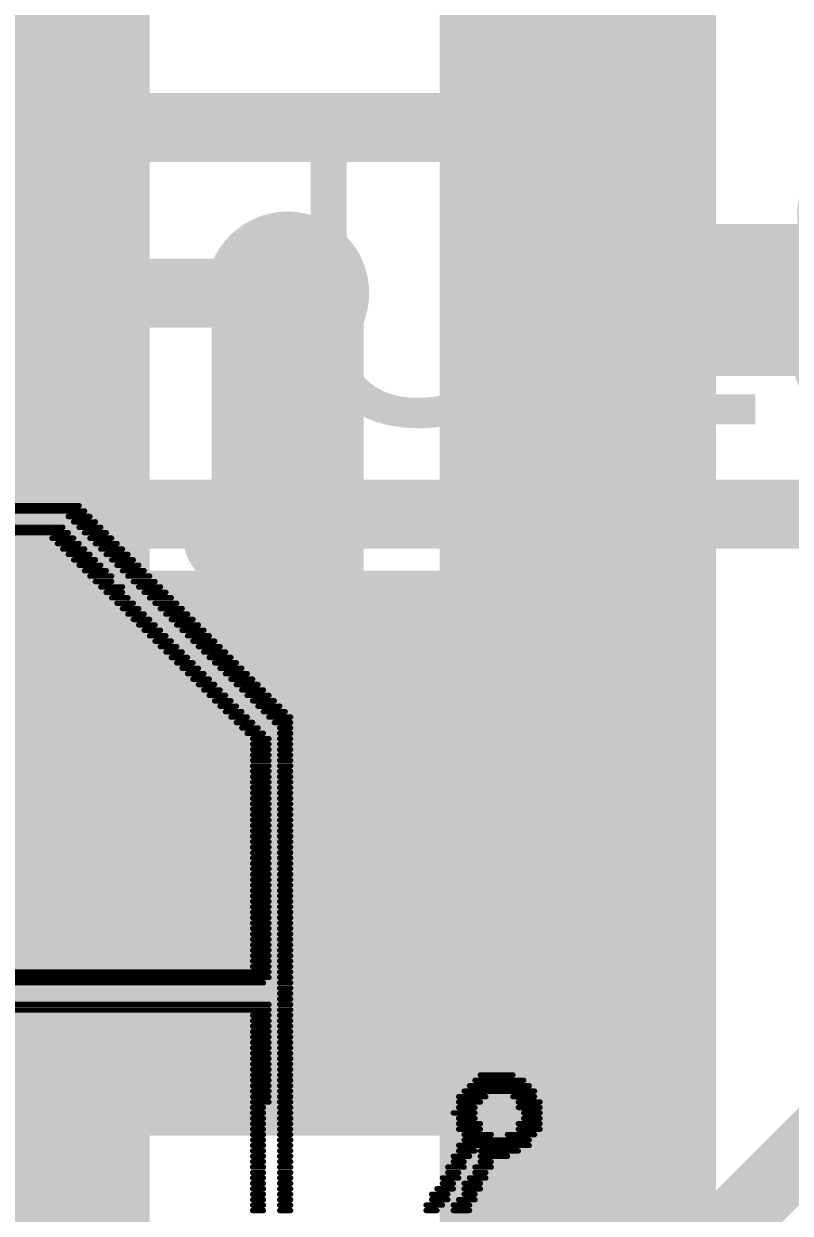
# Model space of a CAD drawing. Header units: millimetres. Extents: x -0.14 to 1.19, y -0.12 to 0.99.
# Drawn here: x 0.6038 to 0.7148, y 0.5578 to 0.73 of the extents above; entities that cross this region are included whole.
import ezdxf

# ---------------------------------------------------------------- set-up
doc = ezdxf.new("R2010")
doc.units = ezdxf.units.MM
doc.header["$MEASUREMENT"] = 0
for name, color, linetype in [('BottomLayer', 5, 'Continuous'), ('BottomOverlay', 54, 'Continuous'), ('TopLayer', 1, 'Continuous'), ('TopOverlay', 2, 'Continuous'), ('TopPaste', 8, 'Continuous'), ('TopSolder', 216, 'Continuous'), ('ViaHoleLayer', 16, 'Continuous')]:
    doc.layers.add(name, color=color, linetype=linetype)
doc.styles.add('Arial', font='', dxfattribs={"height": 0.2})
doc.styles.get('Arial').set_extended_font_data('Arial')

# ---------------------------------------------------------------- blocks, each defined once
blk = doc.blocks.new('SO_14_36')
at = {"layer": 'TopLayer'}
for points in [[(-0.13228, 0.16181), (-0.07835, 0.16181), (-0.07835, 0.13819), (-0.13228, 0.13819)], [(-0.13228, 0.11181), (-0.07835, 0.11181), (-0.07835, 0.08819), (-0.13228, 0.08819)]]:
    blk.add_hatch(color=1, dxfattribs=at).paths.add_polyline_path(points)
at = {"layer": 'TopPaste'}
for points in [[(-0.13228, 0.16181), (-0.07835, 0.16181), (-0.07835, 0.13819), (-0.13228, 0.13819)], [(-0.13228, 0.11181), (-0.07835, 0.11181), (-0.07835, 0.08819), (-0.13228, 0.08819)]]:
    blk.add_hatch(color=8, dxfattribs=at).paths.add_polyline_path(points)
at = {"layer": 'TopSolder'}
for points in [[(-0.13628, 0.16581), (-0.07435, 0.16581), (-0.07435, 0.13419), (-0.13628, 0.13419)], [(-0.13628, 0.11581), (-0.07435, 0.11581), (-0.07435, 0.08419), (-0.13628, 0.08419)]]:
    blk.add_hatch(color=216, dxfattribs=at).paths.add_polyline_path(points)
at = {"layer": 'TopOverlay'}
for points, const_width in [([(-0.10415, 0.171, 1), (-0.11048, 0.171, 1)], 0.01), ([(-0.11298, 0.171, 1), (-0.10798, 0.171, 1)], 0.005), ([(-0.10665, 0.171, 1), (-0.10165, 0.171, 1)], 0.005), ([(-0.07225, 0.174, 1), (-0.06975, 0.174, 1)], 0.0025)]:
    blk.add_lwpolyline(points, format="xyb", close=True, dxfattribs=dict(at, const_width=const_width))
at = {"layer": 'TopOverlay', "const_width": 0.005}
blk.add_lwpolyline([(-0.071, 0.174), (0.071, 0.174)], dxfattribs=at)

msp = doc.modelspace()

# ---------------------------------------------------------------- hatches: boundary and pattern name
at = {"layer": 'BottomLayer'}
h = msp.add_hatch(color=5, dxfattribs=at)
edge = h.paths.add_edge_path()
edge.add_arc((0.642, 0.691), 0.01181, 0, 360)
h = msp.add_hatch(color=5, dxfattribs=at)
edge = h.paths.add_edge_path()
edge.add_arc((0.684, 0.69), 0.01181, 0, 360)
h = msp.add_hatch(color=5, dxfattribs=at)
edge = h.paths.add_edge_path()
edge.add_arc((0.642, 0.608), 0.01181, 0, 360)
at = {"layer": 'TopLayer'}
h = msp.add_hatch(color=1, dxfattribs=at)
edge = h.paths.add_edge_path()
edge.add_arc((0.642, 0.691), 0.01181, 0, 360)
h = msp.add_hatch(color=1, dxfattribs=at)
edge = h.paths.add_edge_path()
edge.add_arc((0.684, 0.69), 0.01181, 0, 360)
msp.add_hatch(color=1, dxfattribs=at).paths.add_polyline_path([(0.672, 0.647), (0.60969, 0.647), (0.60969, 0.569), (0.672, 0.569)])
h = msp.add_hatch(color=1, dxfattribs=at)
edge = h.paths.add_edge_path()
edge.add_arc((0.642, 0.608), 0.01181, 0, 360)
at = {"layer": 'ViaHoleLayer'}
h = msp.add_hatch(color=16, dxfattribs=at)
edge = h.paths.add_edge_path()
edge.add_arc((0.642, 0.691), 0.00591, 0, 360)
h = msp.add_hatch(color=16, dxfattribs=at)
edge = h.paths.add_edge_path()
edge.add_arc((0.684, 0.69), 0.00591, 0, 360)
h = msp.add_hatch(color=16, dxfattribs=at)
edge = h.paths.add_edge_path()
edge.add_arc((0.642, 0.608), 0.00591, 0, 360)

# ---------------------------------------------------------------- linework, layer by layer
at = {"layer": 'BottomLayer'}
for points, const_width in [([(0.684, 0.69), (0.684, 0.78357)], 0.04), ([(0.611, 0.421), (0.611, 0.76)], 0.022), ([(0.684, 0.483), (0.684, 0.69)], 0.04), ([(0.642, 0.608), (0.642, 0.691)], 0.022)]:
    msp.add_lwpolyline(points, dxfattribs=dict(at, const_width=const_width))
for points, const_width in [([(0.674, 0.69, 1), (0.694, 0.69, 1)], 0.02), ([(0.674, 0.69, 1), (0.694, 0.69, 1)], 0.02), ([(0.6365, 0.691, 1), (0.6475, 0.691, 1)], 0.011), ([(0.6365, 0.608, 1), (0.6475, 0.608, 1)], 0.011)]:
    msp.add_lwpolyline(points, format="xyb", close=True, dxfattribs=dict(at, const_width=const_width))
at = {"layer": 'BottomOverlay', "const_width": 0.000785}
for points in [[(0.57491, 0.66023), (0.6118, 0.66023)], [(0.57491, 0.65945), (0.61259, 0.65945)], [(0.61023, 0.65866), (0.61337, 0.65866)], [(0.61102, 0.65788), (0.61416, 0.65788)], [(0.57726, 0.65631), (0.61023, 0.65631)], [(0.57805, 0.65709), (0.60945, 0.65709)], [(0.6118, 0.65709), (0.61494, 0.65709)], [(0.61259, 0.65631), (0.61573, 0.65631)], [(0.60788, 0.65552), (0.61102, 0.65552)], [(0.60866, 0.65474), (0.6118, 0.65474)], [(0.61337, 0.65552), (0.61651, 0.65552)], [(0.61416, 0.65474), (0.6173, 0.65474)], [(0.60945, 0.65395), (0.61259, 0.65395)], [(0.61023, 0.65317), (0.61337, 0.65317)], [(0.61102, 0.65238), (0.61416, 0.65238)], [(0.61494, 0.65395), (0.61808, 0.65395)], [(0.61573, 0.65317), (0.61887, 0.65317)], [(0.61651, 0.65238), (0.61965, 0.65238)], [(0.6118, 0.6516), (0.61494, 0.6516)], [(0.61259, 0.65081), (0.61573, 0.65081)], [(0.6173, 0.6516), (0.62044, 0.6516)], [(0.61808, 0.65081), (0.62122, 0.65081)], [(0.61337, 0.65003), (0.61651, 0.65003)], [(0.61416, 0.64924), (0.61651, 0.64924)], [(0.61887, 0.65003), (0.62201, 0.65003)], [(0.61965, 0.64924), (0.62279, 0.64924)], [(0.61494, 0.64846), (0.61808, 0.64846)], [(0.61573, 0.64767), (0.61808, 0.64767)], [(0.62044, 0.64846), (0.62358, 0.64846)], [(0.62122, 0.64767), (0.62436, 0.64767)], [(0.61651, 0.64689), (0.61887, 0.64689)], [(0.6173, 0.6461), (0.61965, 0.6461)], [(0.62201, 0.64689), (0.62515, 0.64689)], [(0.62279, 0.6461), (0.62593, 0.6461)], [(0.61808, 0.64532), (0.62044, 0.64532)], [(0.61887, 0.64453), (0.62122, 0.64453)], [(0.61965, 0.64375), (0.62201, 0.64375)], [(0.62358, 0.64532), (0.62672, 0.64532)], [(0.62436, 0.64453), (0.6275, 0.64453)], [(0.62515, 0.64375), (0.62829, 0.64375)], [(0.62044, 0.64296), (0.62279, 0.64296)], [(0.62122, 0.64218), (0.62358, 0.64218)], [(0.62593, 0.64296), (0.62907, 0.64296)], [(0.62672, 0.64218), (0.62986, 0.64218)], [(0.62201, 0.64139), (0.62436, 0.64139)], [(0.62279, 0.64061), (0.62515, 0.64061)], [(0.6275, 0.64139), (0.63064, 0.64139)], [(0.62829, 0.64061), (0.63143, 0.64061)], [(0.62358, 0.63982), (0.62593, 0.63982)], [(0.62436, 0.63904), (0.62672, 0.63904)], [(0.62907, 0.63982), (0.63221, 0.63982)], [(0.62986, 0.63904), (0.633, 0.63904)], [(0.62515, 0.63825), (0.6275, 0.63825)], [(0.62593, 0.63747), (0.62829, 0.63747)], [(0.63064, 0.63825), (0.63379, 0.63825)], [(0.63143, 0.63747), (0.63457, 0.63747)], [(0.62672, 0.63668), (0.62907, 0.63668)], [(0.6275, 0.6359), (0.62986, 0.6359)], [(0.62829, 0.63511), (0.63064, 0.63511)], [(0.63221, 0.63668), (0.63536, 0.63668)], [(0.633, 0.6359), (0.63614, 0.6359)], [(0.63379, 0.63511), (0.63693, 0.63511)], [(0.62907, 0.63433), (0.63143, 0.63433)], [(0.62986, 0.63354), (0.63221, 0.63354)], [(0.63457, 0.63433), (0.63771, 0.63433)], [(0.63536, 0.63354), (0.6385, 0.63354)], [(0.63064, 0.63276), (0.633, 0.63276)], [(0.63143, 0.63197), (0.63379, 0.63197)], [(0.63614, 0.63276), (0.63928, 0.63276)], [(0.63693, 0.63197), (0.64007, 0.63197)], [(0.63221, 0.63119), (0.63457, 0.63119)], [(0.633, 0.6304), (0.63536, 0.6304)], [(0.63771, 0.63119), (0.64085, 0.63119)], [(0.6385, 0.6304), (0.64164, 0.6304)], [(0.63379, 0.62962), (0.63614, 0.62962)], [(0.63457, 0.62883), (0.63693, 0.62883)], [(0.63928, 0.62962), (0.64242, 0.62962)], [(0.64007, 0.62883), (0.64242, 0.62883)], [(0.63536, 0.62805), (0.63771, 0.62805)], [(0.63614, 0.62726), (0.6385, 0.62726)], [(0.63693, 0.62648), (0.63928, 0.62648)], [(0.64085, 0.62805), (0.64242, 0.62805)], [(0.64085, 0.62726), (0.64242, 0.62726)], [(0.64085, 0.62648), (0.64242, 0.62648)], [(0.63693, 0.62569), (0.63928, 0.62569)], [(0.63693, 0.62491), (0.63928, 0.62491)], [(0.64085, 0.62569), (0.64242, 0.62569)], [(0.64085, 0.62491), (0.64242, 0.62491)], [(0.63693, 0.62412), (0.63928, 0.62412)], [(0.63693, 0.62334), (0.63928, 0.62334)], [(0.64085, 0.62412), (0.64242, 0.62412)], [(0.64085, 0.62334), (0.64242, 0.62334)], [(0.63693, 0.62255), (0.63928, 0.62255)], [(0.63693, 0.62177), (0.63928, 0.62177)], [(0.64085, 0.62255), (0.64242, 0.62255)], [(0.64085, 0.62177), (0.64242, 0.62177)], [(0.63693, 0.62098), (0.63928, 0.62098)], [(0.63693, 0.6202), (0.63928, 0.6202)], [(0.64085, 0.62098), (0.64242, 0.62098)], [(0.64085, 0.6202), (0.64242, 0.6202)], [(0.63693, 0.61941), (0.63928, 0.61941)], [(0.63693, 0.61863), (0.63928, 0.61863)], [(0.64085, 0.61941), (0.64242, 0.61941)], [(0.64085, 0.61863), (0.64242, 0.61863)], [(0.63693, 0.61784), (0.63928, 0.61784)], [(0.63693, 0.61706), (0.63928, 0.61706)], [(0.63693, 0.61627), (0.63928, 0.61627)], [(0.64085, 0.61784), (0.64242, 0.61784)], [(0.64085, 0.61706), (0.64242, 0.61706)], [(0.64085, 0.61627), (0.64242, 0.61627)], [(0.63693, 0.61549), (0.63928, 0.61549)], [(0.63693, 0.6147), (0.63928, 0.6147)], [(0.64085, 0.61549), (0.64242, 0.61549)], [(0.64085, 0.6147), (0.64242, 0.6147)], [(0.63693, 0.61392), (0.63928, 0.61392)], [(0.63693, 0.61313), (0.63928, 0.61313)], [(0.64085, 0.61392), (0.64242, 0.61392)], [(0.64085, 0.61313), (0.64242, 0.61313)], [(0.63693, 0.61235), (0.63928, 0.61235)], [(0.63693, 0.61156), (0.63928, 0.61156)], [(0.64085, 0.61235), (0.64242, 0.61235)], [(0.64085, 0.61156), (0.64242, 0.61156)], [(0.63693, 0.61078), (0.63928, 0.61078)], [(0.63693, 0.60999), (0.63928, 0.60999)], [(0.64085, 0.61078), (0.64242, 0.61078)], [(0.64085, 0.60999), (0.64242, 0.60999)], [(0.63693, 0.60921), (0.63928, 0.60921)], [(0.63693, 0.60842), (0.63928, 0.60842)], [(0.63693, 0.60764), (0.63928, 0.60764)], [(0.64085, 0.60921), (0.64242, 0.60921)], [(0.64085, 0.60842), (0.64242, 0.60842)], [(0.64085, 0.60764), (0.64242, 0.60764)], [(0.63693, 0.60685), (0.63928, 0.60685)], [(0.63693, 0.60606), (0.63928, 0.60606)], [(0.64085, 0.60685), (0.64242, 0.60685)], [(0.64085, 0.60606), (0.64242, 0.60606)], [(0.63693, 0.60528), (0.63928, 0.60528)], [(0.63693, 0.60449), (0.63928, 0.60449)], [(0.64085, 0.60528), (0.64242, 0.60528)], [(0.64085, 0.60449), (0.64242, 0.60449)], [(0.63693, 0.60371), (0.63928, 0.60371)], [(0.63693, 0.60292), (0.63928, 0.60292)], [(0.64085, 0.60371), (0.64242, 0.60371)], [(0.64085, 0.60292), (0.64242, 0.60292)], [(0.63693, 0.60214), (0.63928, 0.60214)], [(0.63693, 0.60135), (0.63928, 0.60135)], [(0.64085, 0.60214), (0.64242, 0.60214)], [(0.64085, 0.60135), (0.64242, 0.60135)], [(0.63693, 0.60057), (0.63928, 0.60057)], [(0.63693, 0.59978), (0.63928, 0.59978)], [(0.63693, 0.599), (0.63928, 0.599)], [(0.64085, 0.60057), (0.64242, 0.60057)], [(0.64085, 0.59978), (0.64242, 0.59978)], [(0.64085, 0.599), (0.64242, 0.599)], [(0.63693, 0.59821), (0.63928, 0.59821)], [(0.63693, 0.59743), (0.63928, 0.59743)], [(0.64085, 0.59821), (0.64242, 0.59821)], [(0.64085, 0.59743), (0.64242, 0.59743)], [(0.63693, 0.59664), (0.63928, 0.59664)], [(0.63693, 0.59586), (0.63928, 0.59586)], [(0.64085, 0.59664), (0.64242, 0.59664)], [(0.64085, 0.59586), (0.64242, 0.59586)], [(0.63693, 0.59507), (0.63928, 0.59507)], [(0.63693, 0.59429), (0.63928, 0.59429)], [(0.64085, 0.59507), (0.64242, 0.59507)], [(0.64085, 0.59429), (0.64242, 0.59429)], [(0.5859, 0.59272), (0.63928, 0.59272)], [(0.63693, 0.5935), (0.63928, 0.5935)], [(0.64085, 0.5935), (0.64242, 0.5935)], [(0.64085, 0.59272), (0.64242, 0.59272)], [(0.5859, 0.59193), (0.63928, 0.59193)], [(0.5859, 0.59115), (0.6385, 0.59115)], [(0.64085, 0.59193), (0.64242, 0.59193)], [(0.64085, 0.59115), (0.64242, 0.59115)], [(0.64085, 0.59036), (0.64242, 0.59036)], [(0.64085, 0.58958), (0.64242, 0.58958)], [(0.64085, 0.58879), (0.64242, 0.58879)], [(0.5859, 0.58801), (0.63928, 0.58801)], [(0.5859, 0.58722), (0.63928, 0.58722)], [(0.64085, 0.58801), (0.64242, 0.58801)], [(0.64085, 0.58722), (0.64242, 0.58722)], [(0.63693, 0.58644), (0.63928, 0.58644)], [(0.63693, 0.58565), (0.63928, 0.58565)], [(0.64085, 0.58644), (0.64242, 0.58644)], [(0.64085, 0.58565), (0.64242, 0.58565)], [(0.63693, 0.58487), (0.63928, 0.58487)], [(0.63693, 0.58408), (0.63928, 0.58408)], [(0.64085, 0.58487), (0.64242, 0.58487)], [(0.64085, 0.58408), (0.64242, 0.58408)], [(0.63693, 0.5833), (0.63928, 0.5833)], [(0.63693, 0.58251), (0.63928, 0.58251)], [(0.63693, 0.58173), (0.63928, 0.58173)], [(0.64085, 0.5833), (0.64242, 0.5833)], [(0.64085, 0.58251), (0.64242, 0.58251)], [(0.64085, 0.58173), (0.64242, 0.58173)], [(0.63693, 0.58094), (0.63928, 0.58094)], [(0.63693, 0.58016), (0.63928, 0.58016)], [(0.64085, 0.58094), (0.64242, 0.58094)], [(0.64085, 0.58016), (0.64242, 0.58016)], [(0.63693, 0.57937), (0.63928, 0.57937)], [(0.63693, 0.57859), (0.63928, 0.57859)], [(0.64085, 0.57937), (0.64242, 0.57937)], [(0.64085, 0.57859), (0.64242, 0.57859)], [(0.63693, 0.5778), (0.63928, 0.5778)], [(0.63693, 0.57702), (0.63928, 0.57702)], [(0.64085, 0.5778), (0.64242, 0.5778)], [(0.64085, 0.57702), (0.64242, 0.57702)], [(0.66911, 0.57702), (0.67618, 0.57702)], [(0.6699, 0.5778), (0.67461, 0.5778)], [(0.63693, 0.57623), (0.63928, 0.57623)], [(0.63693, 0.57545), (0.63928, 0.57545)], [(0.64085, 0.57623), (0.64242, 0.57623)], [(0.64085, 0.57545), (0.64242, 0.57545)], [(0.66754, 0.57545), (0.67775, 0.57545)], [(0.66833, 0.57623), (0.67696, 0.57623)], [(0.63693, 0.57466), (0.63928, 0.57466)], [(0.63693, 0.57388), (0.63928, 0.57388)], [(0.63693, 0.57309), (0.6385, 0.57309)], [(0.64085, 0.57466), (0.64242, 0.57466)], [(0.64085, 0.57388), (0.64242, 0.57388)], [(0.64085, 0.57309), (0.64242, 0.57309)], [(0.66676, 0.57466), (0.67068, 0.57466)], [(0.66676, 0.57388), (0.6699, 0.57388)], [(0.66676, 0.57309), (0.66911, 0.57309)], [(0.67461, 0.57466), (0.67775, 0.57466)], [(0.67539, 0.57388), (0.67853, 0.57388)], [(0.67539, 0.57309), (0.67853, 0.57309)], [(0.63693, 0.57231), (0.6385, 0.57231)], [(0.63693, 0.57152), (0.6385, 0.57152)], [(0.64085, 0.57231), (0.64242, 0.57231)], [(0.64085, 0.57152), (0.64242, 0.57152)], [(0.66597, 0.57231), (0.66911, 0.57231)], [(0.66676, 0.57152), (0.66911, 0.57152)], [(0.67618, 0.57231), (0.67853, 0.57231)], [(0.67618, 0.57152), (0.67853, 0.57152)], [(0.63693, 0.57074), (0.6385, 0.57074)], [(0.63693, 0.56995), (0.6385, 0.56995)], [(0.64085, 0.57074), (0.64242, 0.57074)], [(0.64085, 0.56995), (0.64242, 0.56995)], [(0.66676, 0.57074), (0.6699, 0.57074)], [(0.66676, 0.56995), (0.6699, 0.56995)], [(0.67539, 0.57074), (0.67853, 0.57074)], [(0.67539, 0.56995), (0.67853, 0.56995)], [(0.63693, 0.56917), (0.6385, 0.56917)], [(0.63693, 0.56838), (0.6385, 0.56838)], [(0.64085, 0.56917), (0.64242, 0.56917)], [(0.64085, 0.56838), (0.64242, 0.56838)], [(0.66754, 0.56917), (0.67147, 0.56917)], [(0.66754, 0.56838), (0.67696, 0.56838)], [(0.67382, 0.56917), (0.67775, 0.56917)], [(0.63693, 0.5676), (0.6385, 0.5676)], [(0.63693, 0.56681), (0.6385, 0.56681)], [(0.64085, 0.5676), (0.64242, 0.5676)], [(0.64085, 0.56681), (0.64242, 0.56681)], [(0.66676, 0.5676), (0.67696, 0.5676)], [(0.66676, 0.56681), (0.66911, 0.56681)], [(0.6699, 0.56681), (0.67539, 0.56681)], [(0.63693, 0.56603), (0.6385, 0.56603)], [(0.63693, 0.56524), (0.6385, 0.56524)], [(0.64085, 0.56603), (0.64242, 0.56603)], [(0.64085, 0.56524), (0.64242, 0.56524)], [(0.66597, 0.56603), (0.66833, 0.56603)], [(0.66597, 0.56524), (0.66754, 0.56524)], [(0.6699, 0.56603), (0.67382, 0.56603)], [(0.6699, 0.56524), (0.67147, 0.56524)], [(0.63693, 0.56446), (0.6385, 0.56446)], [(0.63693, 0.56367), (0.6385, 0.56367)], [(0.63693, 0.56289), (0.6385, 0.56289)], [(0.64085, 0.56446), (0.64242, 0.56446)], [(0.64085, 0.56367), (0.64242, 0.56367)], [(0.64085, 0.56289), (0.64242, 0.56289)], [(0.6644, 0.56289), (0.66676, 0.56289)], [(0.66519, 0.56446), (0.66754, 0.56446)], [(0.66519, 0.56367), (0.66676, 0.56367)], [(0.66833, 0.56289), (0.67068, 0.56289)], [(0.66911, 0.56446), (0.67147, 0.56446)], [(0.66911, 0.56367), (0.67068, 0.56367)], [(0.63693, 0.5621), (0.6385, 0.5621)], [(0.63693, 0.56132), (0.6385, 0.56132)], [(0.64085, 0.5621), (0.64242, 0.5621)], [(0.64085, 0.56132), (0.64242, 0.56132)], [(0.66362, 0.56132), (0.66597, 0.56132)], [(0.6644, 0.5621), (0.66597, 0.5621)], [(0.66754, 0.5621), (0.6699, 0.5621)], [(0.66754, 0.56132), (0.6699, 0.56132)], [(0.63693, 0.56053), (0.6385, 0.56053)], [(0.63693, 0.55975), (0.6385, 0.55975)], [(0.64085, 0.56053), (0.64242, 0.56053)], [(0.64085, 0.55975), (0.64242, 0.55975)], [(0.66283, 0.56053), (0.66519, 0.56053)], [(0.66283, 0.55975), (0.66519, 0.55975)], [(0.66676, 0.55975), (0.66911, 0.55975)], [(0.66754, 0.56053), (0.66911, 0.56053)], [(0.63693, 0.55896), (0.6385, 0.55896)], [(0.63693, 0.55818), (0.6385, 0.55818)], [(0.64085, 0.55896), (0.64242, 0.55896)], [(0.64085, 0.55818), (0.64242, 0.55818)], [(0.66205, 0.55896), (0.6644, 0.55896)], [(0.66205, 0.55818), (0.66362, 0.55818)], [(0.66597, 0.55896), (0.66833, 0.55896)], [(0.66597, 0.55818), (0.66833, 0.55818)]]:
    msp.add_lwpolyline(points, dxfattribs=at)
at = {"layer": 'BottomOverlay', "const_width": 0.000392}
for points in [[(0.61161, 0.66023, 1), (0.612, 0.66023, 1)], [(0.61239, 0.65945, 1), (0.61279, 0.65945, 1)], [(0.61004, 0.65866, 1), (0.61043, 0.65866, 1)], [(0.61082, 0.65788, 1), (0.61121, 0.65788, 1)], [(0.61318, 0.65866, 1), (0.61357, 0.65866, 1)], [(0.61396, 0.65788, 1), (0.61436, 0.65788, 1)], [(0.60925, 0.65709, 1), (0.60964, 0.65709, 1)], [(0.61004, 0.65631, 1), (0.61043, 0.65631, 1)], [(0.61161, 0.65709, 1), (0.612, 0.65709, 1)], [(0.61239, 0.65631, 1), (0.61279, 0.65631, 1)], [(0.61475, 0.65709, 1), (0.61514, 0.65709, 1)], [(0.61553, 0.65631, 1), (0.61593, 0.65631, 1)], [(0.60768, 0.65552, 1), (0.60807, 0.65552, 1)], [(0.60847, 0.65474, 1), (0.60886, 0.65474, 1)], [(0.61082, 0.65552, 1), (0.61121, 0.65552, 1)], [(0.61161, 0.65474, 1), (0.612, 0.65474, 1)], [(0.61318, 0.65552, 1), (0.61357, 0.65552, 1)], [(0.61396, 0.65474, 1), (0.61436, 0.65474, 1)], [(0.61632, 0.65552, 1), (0.61671, 0.65552, 1)], [(0.6171, 0.65474, 1), (0.6175, 0.65474, 1)], [(0.60925, 0.65395, 1), (0.60964, 0.65395, 1)], [(0.61004, 0.65317, 1), (0.61043, 0.65317, 1)], [(0.61082, 0.65238, 1), (0.61121, 0.65238, 1)], [(0.61239, 0.65395, 1), (0.61279, 0.65395, 1)], [(0.61318, 0.65317, 1), (0.61357, 0.65317, 1)], [(0.61396, 0.65238, 1), (0.61436, 0.65238, 1)], [(0.61475, 0.65395, 1), (0.61514, 0.65395, 1)], [(0.61553, 0.65317, 1), (0.61593, 0.65317, 1)], [(0.61632, 0.65238, 1), (0.61671, 0.65238, 1)], [(0.61789, 0.65395, 1), (0.61828, 0.65395, 1)], [(0.61867, 0.65317, 1), (0.61907, 0.65317, 1)], [(0.61946, 0.65238, 1), (0.61985, 0.65238, 1)], [(0.61161, 0.6516, 1), (0.612, 0.6516, 1)], [(0.61239, 0.65081, 1), (0.61279, 0.65081, 1)], [(0.61475, 0.6516, 1), (0.61514, 0.6516, 1)], [(0.61553, 0.65081, 1), (0.61593, 0.65081, 1)], [(0.6171, 0.6516, 1), (0.6175, 0.6516, 1)], [(0.61789, 0.65081, 1), (0.61828, 0.65081, 1)], [(0.62024, 0.6516, 1), (0.62064, 0.6516, 1)], [(0.62103, 0.65081, 1), (0.62142, 0.65081, 1)], [(0.61318, 0.65003, 1), (0.61357, 0.65003, 1)], [(0.61396, 0.64924, 1), (0.61436, 0.64924, 1)], [(0.61632, 0.65003, 1), (0.61671, 0.65003, 1)], [(0.61632, 0.64924, 1), (0.61671, 0.64924, 1)], [(0.61867, 0.65003, 1), (0.61907, 0.65003, 1)], [(0.61946, 0.64924, 1), (0.61985, 0.64924, 1)], [(0.62181, 0.65003, 1), (0.62221, 0.65003, 1)], [(0.6226, 0.64924, 1), (0.62299, 0.64924, 1)], [(0.61475, 0.64846, 1), (0.61514, 0.64846, 1)], [(0.61553, 0.64767, 1), (0.61593, 0.64767, 1)], [(0.61789, 0.64846, 1), (0.61828, 0.64846, 1)], [(0.61789, 0.64767, 1), (0.61828, 0.64767, 1)], [(0.62024, 0.64846, 1), (0.62064, 0.64846, 1)], [(0.62103, 0.64767, 1), (0.62142, 0.64767, 1)], [(0.62338, 0.64846, 1), (0.62378, 0.64846, 1)], [(0.62417, 0.64767, 1), (0.62456, 0.64767, 1)], [(0.61632, 0.64689, 1), (0.61671, 0.64689, 1)], [(0.6171, 0.6461, 1), (0.6175, 0.6461, 1)], [(0.61867, 0.64689, 1), (0.61907, 0.64689, 1)], [(0.61946, 0.6461, 1), (0.61985, 0.6461, 1)], [(0.62181, 0.64689, 1), (0.62221, 0.64689, 1)], [(0.6226, 0.6461, 1), (0.62299, 0.6461, 1)], [(0.62495, 0.64689, 1), (0.62535, 0.64689, 1)], [(0.62574, 0.6461, 1), (0.62613, 0.6461, 1)], [(0.61789, 0.64532, 1), (0.61828, 0.64532, 1)], [(0.61867, 0.64453, 1), (0.61907, 0.64453, 1)], [(0.61946, 0.64375, 1), (0.61985, 0.64375, 1)], [(0.62024, 0.64532, 1), (0.62064, 0.64532, 1)], [(0.62103, 0.64453, 1), (0.62142, 0.64453, 1)], [(0.62181, 0.64375, 1), (0.62221, 0.64375, 1)], [(0.62338, 0.64532, 1), (0.62378, 0.64532, 1)], [(0.62417, 0.64453, 1), (0.62456, 0.64453, 1)], [(0.62495, 0.64375, 1), (0.62535, 0.64375, 1)], [(0.62652, 0.64532, 1), (0.62692, 0.64532, 1)], [(0.62731, 0.64453, 1), (0.6277, 0.64453, 1)], [(0.62809, 0.64375, 1), (0.62849, 0.64375, 1)], [(0.62024, 0.64296, 1), (0.62064, 0.64296, 1)], [(0.62103, 0.64218, 1), (0.62142, 0.64218, 1)], [(0.6226, 0.64296, 1), (0.62299, 0.64296, 1)], [(0.62338, 0.64218, 1), (0.62378, 0.64218, 1)], [(0.62574, 0.64296, 1), (0.62613, 0.64296, 1)], [(0.62652, 0.64218, 1), (0.62692, 0.64218, 1)], [(0.62888, 0.64296, 1), (0.62927, 0.64296, 1)], [(0.62966, 0.64218, 1), (0.63006, 0.64218, 1)], [(0.62181, 0.64139, 1), (0.62221, 0.64139, 1)], [(0.6226, 0.64061, 1), (0.62299, 0.64061, 1)], [(0.62417, 0.64139, 1), (0.62456, 0.64139, 1)], [(0.62495, 0.64061, 1), (0.62535, 0.64061, 1)], [(0.62731, 0.64139, 1), (0.6277, 0.64139, 1)], [(0.62809, 0.64061, 1), (0.62849, 0.64061, 1)], [(0.63045, 0.64139, 1), (0.63084, 0.64139, 1)], [(0.63123, 0.64061, 1), (0.63163, 0.64061, 1)], [(0.62338, 0.63982, 1), (0.62378, 0.63982, 1)], [(0.62417, 0.63904, 1), (0.62456, 0.63904, 1)], [(0.62574, 0.63982, 1), (0.62613, 0.63982, 1)], [(0.62652, 0.63904, 1), (0.62692, 0.63904, 1)], [(0.62888, 0.63982, 1), (0.62927, 0.63982, 1)], [(0.62966, 0.63904, 1), (0.63006, 0.63904, 1)], [(0.63202, 0.63982, 1), (0.63241, 0.63982, 1)], [(0.6328, 0.63904, 1), (0.6332, 0.63904, 1)], [(0.62495, 0.63825, 1), (0.62535, 0.63825, 1)], [(0.62574, 0.63747, 1), (0.62613, 0.63747, 1)], [(0.62731, 0.63825, 1), (0.6277, 0.63825, 1)], [(0.62809, 0.63747, 1), (0.62849, 0.63747, 1)], [(0.63045, 0.63825, 1), (0.63084, 0.63825, 1)], [(0.63123, 0.63747, 1), (0.63163, 0.63747, 1)], [(0.63359, 0.63825, 1), (0.63398, 0.63825, 1)], [(0.63437, 0.63747, 1), (0.63477, 0.63747, 1)], [(0.62652, 0.63668, 1), (0.62692, 0.63668, 1)], [(0.62731, 0.6359, 1), (0.6277, 0.6359, 1)], [(0.62809, 0.63511, 1), (0.62849, 0.63511, 1)], [(0.62888, 0.63668, 1), (0.62927, 0.63668, 1)], [(0.62966, 0.6359, 1), (0.63006, 0.6359, 1)], [(0.63045, 0.63511, 1), (0.63084, 0.63511, 1)], [(0.63202, 0.63668, 1), (0.63241, 0.63668, 1)], [(0.6328, 0.6359, 1), (0.6332, 0.6359, 1)], [(0.63359, 0.63511, 1), (0.63398, 0.63511, 1)], [(0.63516, 0.63668, 1), (0.63555, 0.63668, 1)], [(0.63594, 0.6359, 1), (0.63634, 0.6359, 1)], [(0.63673, 0.63511, 1), (0.63712, 0.63511, 1)], [(0.62888, 0.63433, 1), (0.62927, 0.63433, 1)], [(0.62966, 0.63354, 1), (0.63006, 0.63354, 1)], [(0.63123, 0.63433, 1), (0.63163, 0.63433, 1)], [(0.63202, 0.63354, 1), (0.63241, 0.63354, 1)], [(0.63437, 0.63433, 1), (0.63477, 0.63433, 1)], [(0.63516, 0.63354, 1), (0.63555, 0.63354, 1)], [(0.63751, 0.63433, 1), (0.63791, 0.63433, 1)], [(0.6383, 0.63354, 1), (0.63869, 0.63354, 1)], [(0.63045, 0.63276, 1), (0.63084, 0.63276, 1)], [(0.63123, 0.63197, 1), (0.63163, 0.63197, 1)], [(0.6328, 0.63276, 1), (0.6332, 0.63276, 1)], [(0.63359, 0.63197, 1), (0.63398, 0.63197, 1)], [(0.63594, 0.63276, 1), (0.63634, 0.63276, 1)], [(0.63673, 0.63197, 1), (0.63712, 0.63197, 1)], [(0.63908, 0.63276, 1), (0.63948, 0.63276, 1)], [(0.63987, 0.63197, 1), (0.64026, 0.63197, 1)], [(0.63202, 0.63119, 1), (0.63241, 0.63119, 1)], [(0.6328, 0.6304, 1), (0.6332, 0.6304, 1)], [(0.63437, 0.63119, 1), (0.63477, 0.63119, 1)], [(0.63516, 0.6304, 1), (0.63555, 0.6304, 1)], [(0.63751, 0.63119, 1), (0.63791, 0.63119, 1)], [(0.6383, 0.6304, 1), (0.63869, 0.6304, 1)], [(0.64065, 0.63119, 1), (0.64105, 0.63119, 1)], [(0.64144, 0.6304, 1), (0.64183, 0.6304, 1)], [(0.63359, 0.62962, 1), (0.63398, 0.62962, 1)], [(0.63437, 0.62883, 1), (0.63477, 0.62883, 1)], [(0.63594, 0.62962, 1), (0.63634, 0.62962, 1)], [(0.63673, 0.62883, 1), (0.63712, 0.62883, 1)], [(0.63908, 0.62962, 1), (0.63948, 0.62962, 1)], [(0.63987, 0.62883, 1), (0.64026, 0.62883, 1)], [(0.64222, 0.62962, 1), (0.64262, 0.62962, 1)], [(0.64222, 0.62883, 1), (0.64262, 0.62883, 1)], [(0.63516, 0.62805, 1), (0.63555, 0.62805, 1)], [(0.63594, 0.62726, 1), (0.63634, 0.62726, 1)], [(0.63673, 0.62648, 1), (0.63712, 0.62648, 1)], [(0.63751, 0.62805, 1), (0.63791, 0.62805, 1)], [(0.6383, 0.62726, 1), (0.63869, 0.62726, 1)], [(0.63908, 0.62648, 1), (0.63948, 0.62648, 1)], [(0.64065, 0.62805, 1), (0.64105, 0.62805, 1)], [(0.64065, 0.62726, 1), (0.64105, 0.62726, 1)], [(0.64065, 0.62648, 1), (0.64105, 0.62648, 1)], [(0.64222, 0.62805, 1), (0.64262, 0.62805, 1)], [(0.64222, 0.62726, 1), (0.64262, 0.62726, 1)], [(0.64222, 0.62648, 1), (0.64262, 0.62648, 1)], [(0.63673, 0.62569, 1), (0.63712, 0.62569, 1)], [(0.63673, 0.62491, 1), (0.63712, 0.62491, 1)], [(0.63908, 0.62569, 1), (0.63948, 0.62569, 1)], [(0.63908, 0.62491, 1), (0.63948, 0.62491, 1)], [(0.64065, 0.62569, 1), (0.64105, 0.62569, 1)], [(0.64065, 0.62491, 1), (0.64105, 0.62491, 1)], [(0.64222, 0.62569, 1), (0.64262, 0.62569, 1)], [(0.64222, 0.62491, 1), (0.64262, 0.62491, 1)], [(0.63673, 0.62412, 1), (0.63712, 0.62412, 1)], [(0.63673, 0.62334, 1), (0.63712, 0.62334, 1)], [(0.63908, 0.62412, 1), (0.63948, 0.62412, 1)], [(0.63908, 0.62334, 1), (0.63948, 0.62334, 1)], [(0.64065, 0.62412, 1), (0.64105, 0.62412, 1)], [(0.64065, 0.62334, 1), (0.64105, 0.62334, 1)], [(0.64222, 0.62412, 1), (0.64262, 0.62412, 1)], [(0.64222, 0.62334, 1), (0.64262, 0.62334, 1)], [(0.63673, 0.62255, 1), (0.63712, 0.62255, 1)], [(0.63673, 0.62177, 1), (0.63712, 0.62177, 1)], [(0.63908, 0.62255, 1), (0.63948, 0.62255, 1)], [(0.63908, 0.62177, 1), (0.63948, 0.62177, 1)], [(0.64065, 0.62255, 1), (0.64105, 0.62255, 1)], [(0.64065, 0.62177, 1), (0.64105, 0.62177, 1)], [(0.64222, 0.62255, 1), (0.64262, 0.62255, 1)], [(0.64222, 0.62177, 1), (0.64262, 0.62177, 1)], [(0.63673, 0.62098, 1), (0.63712, 0.62098, 1)], [(0.63673, 0.6202, 1), (0.63712, 0.6202, 1)], [(0.63908, 0.62098, 1), (0.63948, 0.62098, 1)], [(0.63908, 0.6202, 1), (0.63948, 0.6202, 1)], [(0.64065, 0.62098, 1), (0.64105, 0.62098, 1)], [(0.64065, 0.6202, 1), (0.64105, 0.6202, 1)], [(0.64222, 0.62098, 1), (0.64262, 0.62098, 1)], [(0.64222, 0.6202, 1), (0.64262, 0.6202, 1)], [(0.63673, 0.61941, 1), (0.63712, 0.61941, 1)], [(0.63673, 0.61863, 1), (0.63712, 0.61863, 1)], [(0.63908, 0.61941, 1), (0.63948, 0.61941, 1)], [(0.63908, 0.61863, 1), (0.63948, 0.61863, 1)], [(0.64065, 0.61941, 1), (0.64105, 0.61941, 1)], [(0.64065, 0.61863, 1), (0.64105, 0.61863, 1)], [(0.64222, 0.61941, 1), (0.64262, 0.61941, 1)], [(0.64222, 0.61863, 1), (0.64262, 0.61863, 1)], [(0.63673, 0.61784, 1), (0.63712, 0.61784, 1)], [(0.63673, 0.61706, 1), (0.63712, 0.61706, 1)], [(0.63673, 0.61627, 1), (0.63712, 0.61627, 1)], [(0.63908, 0.61784, 1), (0.63948, 0.61784, 1)], [(0.63908, 0.61706, 1), (0.63948, 0.61706, 1)], [(0.63908, 0.61627, 1), (0.63948, 0.61627, 1)], [(0.64065, 0.61784, 1), (0.64105, 0.61784, 1)], [(0.64065, 0.61706, 1), (0.64105, 0.61706, 1)], [(0.64065, 0.61627, 1), (0.64105, 0.61627, 1)], [(0.64222, 0.61784, 1), (0.64262, 0.61784, 1)], [(0.64222, 0.61706, 1), (0.64262, 0.61706, 1)], [(0.64222, 0.61627, 1), (0.64262, 0.61627, 1)], [(0.63673, 0.61549, 1), (0.63712, 0.61549, 1)], [(0.63673, 0.6147, 1), (0.63712, 0.6147, 1)], [(0.63908, 0.61549, 1), (0.63948, 0.61549, 1)], [(0.63908, 0.6147, 1), (0.63948, 0.6147, 1)], [(0.64065, 0.61549, 1), (0.64105, 0.61549, 1)], [(0.64065, 0.6147, 1), (0.64105, 0.6147, 1)], [(0.64222, 0.61549, 1), (0.64262, 0.61549, 1)], [(0.64222, 0.6147, 1), (0.64262, 0.6147, 1)], [(0.63673, 0.61392, 1), (0.63712, 0.61392, 1)], [(0.63673, 0.61313, 1), (0.63712, 0.61313, 1)], [(0.63908, 0.61392, 1), (0.63948, 0.61392, 1)], [(0.63908, 0.61313, 1), (0.63948, 0.61313, 1)], [(0.64065, 0.61392, 1), (0.64105, 0.61392, 1)], [(0.64065, 0.61313, 1), (0.64105, 0.61313, 1)], [(0.64222, 0.61392, 1), (0.64262, 0.61392, 1)], [(0.64222, 0.61313, 1), (0.64262, 0.61313, 1)], [(0.63673, 0.61235, 1), (0.63712, 0.61235, 1)], [(0.63673, 0.61156, 1), (0.63712, 0.61156, 1)], [(0.63908, 0.61235, 1), (0.63948, 0.61235, 1)], [(0.63908, 0.61156, 1), (0.63948, 0.61156, 1)], [(0.64065, 0.61235, 1), (0.64105, 0.61235, 1)], [(0.64065, 0.61156, 1), (0.64105, 0.61156, 1)], [(0.64222, 0.61235, 1), (0.64262, 0.61235, 1)], [(0.64222, 0.61156, 1), (0.64262, 0.61156, 1)], [(0.63673, 0.61078, 1), (0.63712, 0.61078, 1)], [(0.63673, 0.60999, 1), (0.63712, 0.60999, 1)], [(0.63908, 0.61078, 1), (0.63948, 0.61078, 1)], [(0.63908, 0.60999, 1), (0.63948, 0.60999, 1)], [(0.64065, 0.61078, 1), (0.64105, 0.61078, 1)], [(0.64065, 0.60999, 1), (0.64105, 0.60999, 1)], [(0.64222, 0.61078, 1), (0.64262, 0.61078, 1)], [(0.64222, 0.60999, 1), (0.64262, 0.60999, 1)], [(0.63673, 0.60921, 1), (0.63712, 0.60921, 1)], [(0.63673, 0.60842, 1), (0.63712, 0.60842, 1)], [(0.63673, 0.60764, 1), (0.63712, 0.60764, 1)], [(0.63908, 0.60921, 1), (0.63948, 0.60921, 1)], [(0.63908, 0.60842, 1), (0.63948, 0.60842, 1)], [(0.63908, 0.60764, 1), (0.63948, 0.60764, 1)], [(0.64065, 0.60921, 1), (0.64105, 0.60921, 1)], [(0.64065, 0.60842, 1), (0.64105, 0.60842, 1)], [(0.64065, 0.60764, 1), (0.64105, 0.60764, 1)], [(0.64222, 0.60921, 1), (0.64262, 0.60921, 1)], [(0.64222, 0.60842, 1), (0.64262, 0.60842, 1)], [(0.64222, 0.60764, 1), (0.64262, 0.60764, 1)], [(0.63673, 0.60685, 1), (0.63712, 0.60685, 1)], [(0.63673, 0.60606, 1), (0.63712, 0.60606, 1)], [(0.63908, 0.60685, 1), (0.63948, 0.60685, 1)], [(0.63908, 0.60606, 1), (0.63948, 0.60606, 1)], [(0.64065, 0.60685, 1), (0.64105, 0.60685, 1)], [(0.64065, 0.60606, 1), (0.64105, 0.60606, 1)], [(0.64222, 0.60685, 1), (0.64262, 0.60685, 1)], [(0.64222, 0.60606, 1), (0.64262, 0.60606, 1)], [(0.63673, 0.60528, 1), (0.63712, 0.60528, 1)], [(0.63673, 0.60449, 1), (0.63712, 0.60449, 1)], [(0.63908, 0.60528, 1), (0.63948, 0.60528, 1)], [(0.63908, 0.60449, 1), (0.63948, 0.60449, 1)], [(0.64065, 0.60528, 1), (0.64105, 0.60528, 1)], [(0.64065, 0.60449, 1), (0.64105, 0.60449, 1)], [(0.64222, 0.60528, 1), (0.64262, 0.60528, 1)], [(0.64222, 0.60449, 1), (0.64262, 0.60449, 1)], [(0.63673, 0.60371, 1), (0.63712, 0.60371, 1)], [(0.63673, 0.60292, 1), (0.63712, 0.60292, 1)], [(0.63908, 0.60371, 1), (0.63948, 0.60371, 1)], [(0.63908, 0.60292, 1), (0.63948, 0.60292, 1)], [(0.64065, 0.60371, 1), (0.64105, 0.60371, 1)], [(0.64065, 0.60292, 1), (0.64105, 0.60292, 1)], [(0.64222, 0.60371, 1), (0.64262, 0.60371, 1)], [(0.64222, 0.60292, 1), (0.64262, 0.60292, 1)], [(0.63673, 0.60214, 1), (0.63712, 0.60214, 1)], [(0.63673, 0.60135, 1), (0.63712, 0.60135, 1)], [(0.63908, 0.60214, 1), (0.63948, 0.60214, 1)], [(0.63908, 0.60135, 1), (0.63948, 0.60135, 1)], [(0.64065, 0.60214, 1), (0.64105, 0.60214, 1)], [(0.64065, 0.60135, 1), (0.64105, 0.60135, 1)], [(0.64222, 0.60214, 1), (0.64262, 0.60214, 1)], [(0.64222, 0.60135, 1), (0.64262, 0.60135, 1)], [(0.63673, 0.60057, 1), (0.63712, 0.60057, 1)], [(0.63673, 0.59978, 1), (0.63712, 0.59978, 1)], [(0.63673, 0.599, 1), (0.63712, 0.599, 1)], [(0.63908, 0.60057, 1), (0.63948, 0.60057, 1)], [(0.63908, 0.59978, 1), (0.63948, 0.59978, 1)], [(0.63908, 0.599, 1), (0.63948, 0.599, 1)], [(0.64065, 0.60057, 1), (0.64105, 0.60057, 1)], [(0.64065, 0.59978, 1), (0.64105, 0.59978, 1)], [(0.64065, 0.599, 1), (0.64105, 0.599, 1)], [(0.64222, 0.60057, 1), (0.64262, 0.60057, 1)], [(0.64222, 0.59978, 1), (0.64262, 0.59978, 1)], [(0.64222, 0.599, 1), (0.64262, 0.599, 1)], [(0.63673, 0.59821, 1), (0.63712, 0.59821, 1)], [(0.63673, 0.59743, 1), (0.63712, 0.59743, 1)], [(0.63908, 0.59821, 1), (0.63948, 0.59821, 1)], [(0.63908, 0.59743, 1), (0.63948, 0.59743, 1)], [(0.64065, 0.59821, 1), (0.64105, 0.59821, 1)], [(0.64065, 0.59743, 1), (0.64105, 0.59743, 1)], [(0.64222, 0.59821, 1), (0.64262, 0.59821, 1)], [(0.64222, 0.59743, 1), (0.64262, 0.59743, 1)], [(0.63673, 0.59664, 1), (0.63712, 0.59664, 1)], [(0.63673, 0.59586, 1), (0.63712, 0.59586, 1)], [(0.63908, 0.59664, 1), (0.63948, 0.59664, 1)], [(0.63908, 0.59586, 1), (0.63948, 0.59586, 1)], [(0.64065, 0.59664, 1), (0.64105, 0.59664, 1)], [(0.64065, 0.59586, 1), (0.64105, 0.59586, 1)], [(0.64222, 0.59664, 1), (0.64262, 0.59664, 1)], [(0.64222, 0.59586, 1), (0.64262, 0.59586, 1)], [(0.63673, 0.59507, 1), (0.63712, 0.59507, 1)], [(0.63673, 0.59429, 1), (0.63712, 0.59429, 1)], [(0.63908, 0.59507, 1), (0.63948, 0.59507, 1)], [(0.63908, 0.59429, 1), (0.63948, 0.59429, 1)], [(0.64065, 0.59507, 1), (0.64105, 0.59507, 1)], [(0.64065, 0.59429, 1), (0.64105, 0.59429, 1)], [(0.64222, 0.59507, 1), (0.64262, 0.59507, 1)], [(0.64222, 0.59429, 1), (0.64262, 0.59429, 1)], [(0.63673, 0.5935, 1), (0.63712, 0.5935, 1)], [(0.63908, 0.5935, 1), (0.63948, 0.5935, 1)], [(0.63908, 0.59272, 1), (0.63948, 0.59272, 1)], [(0.64065, 0.5935, 1), (0.64105, 0.5935, 1)], [(0.64065, 0.59272, 1), (0.64105, 0.59272, 1)], [(0.64222, 0.5935, 1), (0.64262, 0.5935, 1)], [(0.64222, 0.59272, 1), (0.64262, 0.59272, 1)], [(0.6383, 0.59115, 1), (0.63869, 0.59115, 1)], [(0.63908, 0.59193, 1), (0.63948, 0.59193, 1)], [(0.64065, 0.59193, 1), (0.64105, 0.59193, 1)], [(0.64065, 0.59115, 1), (0.64105, 0.59115, 1)], [(0.64065, 0.59036, 1), (0.64105, 0.59036, 1)], [(0.64222, 0.59193, 1), (0.64262, 0.59193, 1)], [(0.64222, 0.59115, 1), (0.64262, 0.59115, 1)], [(0.64222, 0.59036, 1), (0.64262, 0.59036, 1)], [(0.64065, 0.58958, 1), (0.64105, 0.58958, 1)], [(0.64065, 0.58879, 1), (0.64105, 0.58879, 1)], [(0.64222, 0.58958, 1), (0.64262, 0.58958, 1)], [(0.64222, 0.58879, 1), (0.64262, 0.58879, 1)], [(0.63908, 0.58801, 1), (0.63948, 0.58801, 1)], [(0.63908, 0.58722, 1), (0.63948, 0.58722, 1)], [(0.64065, 0.58801, 1), (0.64105, 0.58801, 1)], [(0.64065, 0.58722, 1), (0.64105, 0.58722, 1)], [(0.64222, 0.58801, 1), (0.64262, 0.58801, 1)], [(0.64222, 0.58722, 1), (0.64262, 0.58722, 1)], [(0.63673, 0.58644, 1), (0.63712, 0.58644, 1)], [(0.63673, 0.58565, 1), (0.63712, 0.58565, 1)], [(0.63908, 0.58644, 1), (0.63948, 0.58644, 1)], [(0.63908, 0.58565, 1), (0.63948, 0.58565, 1)], [(0.64065, 0.58644, 1), (0.64105, 0.58644, 1)], [(0.64065, 0.58565, 1), (0.64105, 0.58565, 1)], [(0.64222, 0.58644, 1), (0.64262, 0.58644, 1)], [(0.64222, 0.58565, 1), (0.64262, 0.58565, 1)], [(0.63673, 0.58487, 1), (0.63712, 0.58487, 1)], [(0.63673, 0.58408, 1), (0.63712, 0.58408, 1)], [(0.63908, 0.58487, 1), (0.63948, 0.58487, 1)], [(0.63908, 0.58408, 1), (0.63948, 0.58408, 1)], [(0.64065, 0.58487, 1), (0.64105, 0.58487, 1)], [(0.64065, 0.58408, 1), (0.64105, 0.58408, 1)], [(0.64222, 0.58487, 1), (0.64262, 0.58487, 1)], [(0.64222, 0.58408, 1), (0.64262, 0.58408, 1)], [(0.63673, 0.5833, 1), (0.63712, 0.5833, 1)], [(0.63673, 0.58251, 1), (0.63712, 0.58251, 1)], [(0.63673, 0.58173, 1), (0.63712, 0.58173, 1)], [(0.63908, 0.5833, 1), (0.63948, 0.5833, 1)], [(0.63908, 0.58251, 1), (0.63948, 0.58251, 1)], [(0.63908, 0.58173, 1), (0.63948, 0.58173, 1)], [(0.64065, 0.5833, 1), (0.64105, 0.5833, 1)], [(0.64065, 0.58251, 1), (0.64105, 0.58251, 1)], [(0.64065, 0.58173, 1), (0.64105, 0.58173, 1)], [(0.64222, 0.5833, 1), (0.64262, 0.5833, 1)], [(0.64222, 0.58251, 1), (0.64262, 0.58251, 1)], [(0.64222, 0.58173, 1), (0.64262, 0.58173, 1)], [(0.63673, 0.58094, 1), (0.63712, 0.58094, 1)], [(0.63673, 0.58016, 1), (0.63712, 0.58016, 1)], [(0.63908, 0.58094, 1), (0.63948, 0.58094, 1)], [(0.63908, 0.58016, 1), (0.63948, 0.58016, 1)], [(0.64065, 0.58094, 1), (0.64105, 0.58094, 1)], [(0.64065, 0.58016, 1), (0.64105, 0.58016, 1)], [(0.64222, 0.58094, 1), (0.64262, 0.58094, 1)], [(0.64222, 0.58016, 1), (0.64262, 0.58016, 1)], [(0.63673, 0.57937, 1), (0.63712, 0.57937, 1)], [(0.63673, 0.57859, 1), (0.63712, 0.57859, 1)], [(0.63908, 0.57937, 1), (0.63948, 0.57937, 1)], [(0.63908, 0.57859, 1), (0.63948, 0.57859, 1)], [(0.64065, 0.57937, 1), (0.64105, 0.57937, 1)], [(0.64065, 0.57859, 1), (0.64105, 0.57859, 1)], [(0.64222, 0.57937, 1), (0.64262, 0.57937, 1)], [(0.64222, 0.57859, 1), (0.64262, 0.57859, 1)], [(0.63673, 0.5778, 1), (0.63712, 0.5778, 1)], [(0.63673, 0.57702, 1), (0.63712, 0.57702, 1)], [(0.63908, 0.5778, 1), (0.63948, 0.5778, 1)], [(0.63908, 0.57702, 1), (0.63948, 0.57702, 1)], [(0.64065, 0.5778, 1), (0.64105, 0.5778, 1)], [(0.64065, 0.57702, 1), (0.64105, 0.57702, 1)], [(0.64222, 0.5778, 1), (0.64262, 0.5778, 1)], [(0.64222, 0.57702, 1), (0.64262, 0.57702, 1)], [(0.66892, 0.57702, 1), (0.66931, 0.57702, 1)], [(0.6697, 0.5778, 1), (0.67009, 0.5778, 1)], [(0.67441, 0.5778, 1), (0.6748, 0.5778, 1)], [(0.67598, 0.57702, 1), (0.67637, 0.57702, 1)], [(0.63673, 0.57623, 1), (0.63712, 0.57623, 1)], [(0.63673, 0.57545, 1), (0.63712, 0.57545, 1)], [(0.63908, 0.57623, 1), (0.63948, 0.57623, 1)], [(0.63908, 0.57545, 1), (0.63948, 0.57545, 1)], [(0.64065, 0.57623, 1), (0.64105, 0.57623, 1)], [(0.64065, 0.57545, 1), (0.64105, 0.57545, 1)], [(0.64222, 0.57623, 1), (0.64262, 0.57623, 1)], [(0.64222, 0.57545, 1), (0.64262, 0.57545, 1)], [(0.66735, 0.57545, 1), (0.66774, 0.57545, 1)], [(0.66813, 0.57623, 1), (0.66852, 0.57623, 1)], [(0.67677, 0.57623, 1), (0.67716, 0.57623, 1)], [(0.67755, 0.57545, 1), (0.67794, 0.57545, 1)], [(0.63673, 0.57466, 1), (0.63712, 0.57466, 1)], [(0.63673, 0.57388, 1), (0.63712, 0.57388, 1)], [(0.63673, 0.57309, 1), (0.63712, 0.57309, 1)], [(0.6383, 0.57309, 1), (0.63869, 0.57309, 1)], [(0.63908, 0.57466, 1), (0.63948, 0.57466, 1)], [(0.63908, 0.57388, 1), (0.63948, 0.57388, 1)], [(0.64065, 0.57466, 1), (0.64105, 0.57466, 1)], [(0.64065, 0.57388, 1), (0.64105, 0.57388, 1)], [(0.64065, 0.57309, 1), (0.64105, 0.57309, 1)], [(0.64222, 0.57466, 1), (0.64262, 0.57466, 1)], [(0.64222, 0.57388, 1), (0.64262, 0.57388, 1)], [(0.64222, 0.57309, 1), (0.64262, 0.57309, 1)], [(0.66656, 0.57466, 1), (0.66695, 0.57466, 1)], [(0.66656, 0.57388, 1), (0.66695, 0.57388, 1)], [(0.66656, 0.57309, 1), (0.66695, 0.57309, 1)], [(0.66892, 0.57309, 1), (0.66931, 0.57309, 1)], [(0.6697, 0.57388, 1), (0.67009, 0.57388, 1)], [(0.67049, 0.57466, 1), (0.67088, 0.57466, 1)], [(0.67441, 0.57466, 1), (0.6748, 0.57466, 1)], [(0.6752, 0.57388, 1), (0.67559, 0.57388, 1)], [(0.6752, 0.57309, 1), (0.67559, 0.57309, 1)], [(0.67755, 0.57466, 1), (0.67794, 0.57466, 1)], [(0.67834, 0.57388, 1), (0.67873, 0.57388, 1)], [(0.67834, 0.57309, 1), (0.67873, 0.57309, 1)], [(0.63673, 0.57231, 1), (0.63712, 0.57231, 1)], [(0.63673, 0.57152, 1), (0.63712, 0.57152, 1)], [(0.6383, 0.57231, 1), (0.63869, 0.57231, 1)], [(0.6383, 0.57152, 1), (0.63869, 0.57152, 1)], [(0.64065, 0.57231, 1), (0.64105, 0.57231, 1)], [(0.64065, 0.57152, 1), (0.64105, 0.57152, 1)], [(0.64222, 0.57231, 1), (0.64262, 0.57231, 1)], [(0.64222, 0.57152, 1), (0.64262, 0.57152, 1)], [(0.66578, 0.57231, 1), (0.66617, 0.57231, 1)], [(0.66656, 0.57152, 1), (0.66695, 0.57152, 1)], [(0.66892, 0.57231, 1), (0.66931, 0.57231, 1)], [(0.66892, 0.57152, 1), (0.66931, 0.57152, 1)], [(0.67598, 0.57231, 1), (0.67637, 0.57231, 1)], [(0.67598, 0.57152, 1), (0.67637, 0.57152, 1)], [(0.67834, 0.57231, 1), (0.67873, 0.57231, 1)], [(0.67834, 0.57152, 1), (0.67873, 0.57152, 1)], [(0.63673, 0.57074, 1), (0.63712, 0.57074, 1)], [(0.63673, 0.56995, 1), (0.63712, 0.56995, 1)], [(0.6383, 0.57074, 1), (0.63869, 0.57074, 1)], [(0.6383, 0.56995, 1), (0.63869, 0.56995, 1)], [(0.64065, 0.57074, 1), (0.64105, 0.57074, 1)], [(0.64065, 0.56995, 1), (0.64105, 0.56995, 1)], [(0.64222, 0.57074, 1), (0.64262, 0.57074, 1)], [(0.64222, 0.56995, 1), (0.64262, 0.56995, 1)], [(0.66656, 0.57074, 1), (0.66695, 0.57074, 1)], [(0.66656, 0.56995, 1), (0.66695, 0.56995, 1)], [(0.6697, 0.57074, 1), (0.67009, 0.57074, 1)], [(0.6697, 0.56995, 1), (0.67009, 0.56995, 1)], [(0.6752, 0.57074, 1), (0.67559, 0.57074, 1)], [(0.6752, 0.56995, 1), (0.67559, 0.56995, 1)], [(0.67834, 0.57074, 1), (0.67873, 0.57074, 1)], [(0.67834, 0.56995, 1), (0.67873, 0.56995, 1)], [(0.63673, 0.56917, 1), (0.63712, 0.56917, 1)], [(0.63673, 0.56838, 1), (0.63712, 0.56838, 1)], [(0.6383, 0.56917, 1), (0.63869, 0.56917, 1)], [(0.6383, 0.56838, 1), (0.63869, 0.56838, 1)], [(0.64065, 0.56917, 1), (0.64105, 0.56917, 1)], [(0.64065, 0.56838, 1), (0.64105, 0.56838, 1)], [(0.64222, 0.56917, 1), (0.64262, 0.56917, 1)], [(0.64222, 0.56838, 1), (0.64262, 0.56838, 1)], [(0.66735, 0.56917, 1), (0.66774, 0.56917, 1)], [(0.66735, 0.56838, 1), (0.66774, 0.56838, 1)], [(0.67127, 0.56917, 1), (0.67166, 0.56917, 1)], [(0.67363, 0.56917, 1), (0.67402, 0.56917, 1)], [(0.67677, 0.56838, 1), (0.67716, 0.56838, 1)], [(0.67755, 0.56917, 1), (0.67794, 0.56917, 1)], [(0.63673, 0.5676, 1), (0.63712, 0.5676, 1)], [(0.63673, 0.56681, 1), (0.63712, 0.56681, 1)], [(0.6383, 0.5676, 1), (0.63869, 0.5676, 1)], [(0.6383, 0.56681, 1), (0.63869, 0.56681, 1)], [(0.64065, 0.5676, 1), (0.64105, 0.5676, 1)], [(0.64065, 0.56681, 1), (0.64105, 0.56681, 1)], [(0.64222, 0.5676, 1), (0.64262, 0.5676, 1)], [(0.64222, 0.56681, 1), (0.64262, 0.56681, 1)], [(0.66656, 0.5676, 1), (0.66695, 0.5676, 1)], [(0.66656, 0.56681, 1), (0.66695, 0.56681, 1)], [(0.66892, 0.56681, 1), (0.66931, 0.56681, 1)], [(0.6697, 0.56681, 1), (0.67009, 0.56681, 1)], [(0.6752, 0.56681, 1), (0.67559, 0.56681, 1)], [(0.67677, 0.5676, 1), (0.67716, 0.5676, 1)], [(0.63673, 0.56603, 1), (0.63712, 0.56603, 1)], [(0.63673, 0.56524, 1), (0.63712, 0.56524, 1)], [(0.6383, 0.56603, 1), (0.63869, 0.56603, 1)], [(0.6383, 0.56524, 1), (0.63869, 0.56524, 1)], [(0.64065, 0.56603, 1), (0.64105, 0.56603, 1)], [(0.64065, 0.56524, 1), (0.64105, 0.56524, 1)], [(0.64222, 0.56603, 1), (0.64262, 0.56603, 1)], [(0.64222, 0.56524, 1), (0.64262, 0.56524, 1)], [(0.66578, 0.56603, 1), (0.66617, 0.56603, 1)], [(0.66578, 0.56524, 1), (0.66617, 0.56524, 1)], [(0.66735, 0.56524, 1), (0.66774, 0.56524, 1)], [(0.66813, 0.56603, 1), (0.66852, 0.56603, 1)], [(0.6697, 0.56603, 1), (0.67009, 0.56603, 1)], [(0.6697, 0.56524, 1), (0.67009, 0.56524, 1)], [(0.67127, 0.56524, 1), (0.67166, 0.56524, 1)], [(0.67363, 0.56603, 1), (0.67402, 0.56603, 1)], [(0.63673, 0.56446, 1), (0.63712, 0.56446, 1)], [(0.63673, 0.56367, 1), (0.63712, 0.56367, 1)], [(0.63673, 0.56289, 1), (0.63712, 0.56289, 1)], [(0.6383, 0.56446, 1), (0.63869, 0.56446, 1)], [(0.6383, 0.56367, 1), (0.63869, 0.56367, 1)], [(0.6383, 0.56289, 1), (0.63869, 0.56289, 1)], [(0.64065, 0.56446, 1), (0.64105, 0.56446, 1)], [(0.64065, 0.56367, 1), (0.64105, 0.56367, 1)], [(0.64065, 0.56289, 1), (0.64105, 0.56289, 1)], [(0.64222, 0.56446, 1), (0.64262, 0.56446, 1)], [(0.64222, 0.56367, 1), (0.64262, 0.56367, 1)], [(0.64222, 0.56289, 1), (0.64262, 0.56289, 1)], [(0.66421, 0.56289, 1), (0.6646, 0.56289, 1)], [(0.66499, 0.56446, 1), (0.66538, 0.56446, 1)], [(0.66499, 0.56367, 1), (0.66538, 0.56367, 1)], [(0.66656, 0.56367, 1), (0.66695, 0.56367, 1)], [(0.66656, 0.56289, 1), (0.66695, 0.56289, 1)], [(0.66735, 0.56446, 1), (0.66774, 0.56446, 1)], [(0.66813, 0.56289, 1), (0.66852, 0.56289, 1)], [(0.66892, 0.56446, 1), (0.66931, 0.56446, 1)], [(0.66892, 0.56367, 1), (0.66931, 0.56367, 1)], [(0.67049, 0.56367, 1), (0.67088, 0.56367, 1)], [(0.67049, 0.56289, 1), (0.67088, 0.56289, 1)], [(0.67127, 0.56446, 1), (0.67166, 0.56446, 1)], [(0.63673, 0.5621, 1), (0.63712, 0.5621, 1)], [(0.63673, 0.56132, 1), (0.63712, 0.56132, 1)], [(0.6383, 0.5621, 1), (0.63869, 0.5621, 1)], [(0.6383, 0.56132, 1), (0.63869, 0.56132, 1)], [(0.64065, 0.5621, 1), (0.64105, 0.5621, 1)], [(0.64065, 0.56132, 1), (0.64105, 0.56132, 1)], [(0.64222, 0.5621, 1), (0.64262, 0.5621, 1)], [(0.64222, 0.56132, 1), (0.64262, 0.56132, 1)], [(0.66342, 0.56132, 1), (0.66381, 0.56132, 1)], [(0.66421, 0.5621, 1), (0.6646, 0.5621, 1)], [(0.66578, 0.5621, 1), (0.66617, 0.5621, 1)], [(0.66578, 0.56132, 1), (0.66617, 0.56132, 1)], [(0.66735, 0.5621, 1), (0.66774, 0.5621, 1)], [(0.66735, 0.56132, 1), (0.66774, 0.56132, 1)], [(0.6697, 0.5621, 1), (0.67009, 0.5621, 1)], [(0.6697, 0.56132, 1), (0.67009, 0.56132, 1)], [(0.63673, 0.56053, 1), (0.63712, 0.56053, 1)], [(0.63673, 0.55975, 1), (0.63712, 0.55975, 1)], [(0.6383, 0.56053, 1), (0.63869, 0.56053, 1)], [(0.6383, 0.55975, 1), (0.63869, 0.55975, 1)], [(0.64065, 0.56053, 1), (0.64105, 0.56053, 1)], [(0.64065, 0.55975, 1), (0.64105, 0.55975, 1)], [(0.64222, 0.56053, 1), (0.64262, 0.56053, 1)], [(0.64222, 0.55975, 1), (0.64262, 0.55975, 1)], [(0.66264, 0.56053, 1), (0.66303, 0.56053, 1)], [(0.66264, 0.55975, 1), (0.66303, 0.55975, 1)], [(0.66499, 0.56053, 1), (0.66538, 0.56053, 1)], [(0.66499, 0.55975, 1), (0.66538, 0.55975, 1)], [(0.66656, 0.55975, 1), (0.66695, 0.55975, 1)], [(0.66735, 0.56053, 1), (0.66774, 0.56053, 1)], [(0.66892, 0.56053, 1), (0.66931, 0.56053, 1)], [(0.66892, 0.55975, 1), (0.66931, 0.55975, 1)], [(0.63673, 0.55896, 1), (0.63712, 0.55896, 1)], [(0.63673, 0.55818, 1), (0.63712, 0.55818, 1)], [(0.6383, 0.55896, 1), (0.63869, 0.55896, 1)], [(0.6383, 0.55818, 1), (0.63869, 0.55818, 1)], [(0.64065, 0.55896, 1), (0.64105, 0.55896, 1)], [(0.64065, 0.55818, 1), (0.64105, 0.55818, 1)], [(0.64222, 0.55896, 1), (0.64262, 0.55896, 1)], [(0.64222, 0.55818, 1), (0.64262, 0.55818, 1)], [(0.66185, 0.55896, 1), (0.66224, 0.55896, 1)], [(0.66185, 0.55818, 1), (0.66224, 0.55818, 1)], [(0.66342, 0.55818, 1), (0.66381, 0.55818, 1)], [(0.66421, 0.55896, 1), (0.6646, 0.55896, 1)], [(0.66578, 0.55896, 1), (0.66617, 0.55896, 1)], [(0.66578, 0.55818, 1), (0.66617, 0.55818, 1)], [(0.66813, 0.55896, 1), (0.66852, 0.55896, 1)], [(0.66813, 0.55818, 1), (0.66852, 0.55818, 1)]]:
    msp.add_lwpolyline(points, format="xyb", close=True, dxfattribs=at)
at = {"layer": 'TopLayer'}
for points, const_width in [([(0.679, 0.715), (0.70617, 0.74217)], 0.01), ([(0.524, 0.715), (0.679, 0.715)], 0.01), ([(0.684, 0.69), (0.875, 0.69)], 0.022), ([(0.551, 0.691), (0.643, 0.691)], 0.01), ([(0.596, 0.659), (0.891, 0.659)], 0.01), ([(0.685, 0.535), (0.761, 0.611)], 0.01)]:
    msp.add_lwpolyline(points, dxfattribs=dict(at, const_width=const_width))
for points, const_width in [([(0.6765, 0.715, 1), (0.6815, 0.715, 1)], 0.005), ([(0.6765, 0.715, 1), (0.6815, 0.715, 1)], 0.005), ([(0.6785, 0.69, 1), (0.6895, 0.69, 1)], 0.011), ([(0.6405, 0.691, 1), (0.6455, 0.691, 1)], 0.005)]:
    msp.add_lwpolyline(points, format="xyb", close=True, dxfattribs=dict(at, const_width=const_width))

# ---------------------------------------------------------------- block references
msp.add_blockref('SO_14_36', (0.74231, 0.485))

# ---------------------------------------------------------------- texts
at = {"layer": 'TopOverlay', "style": 'Arial'}
msp.add_text('U18', height=0.04, dxfattribs=at).set_placement((0.64102, 0.67201))

doc.saveas('drawing.dxf')
